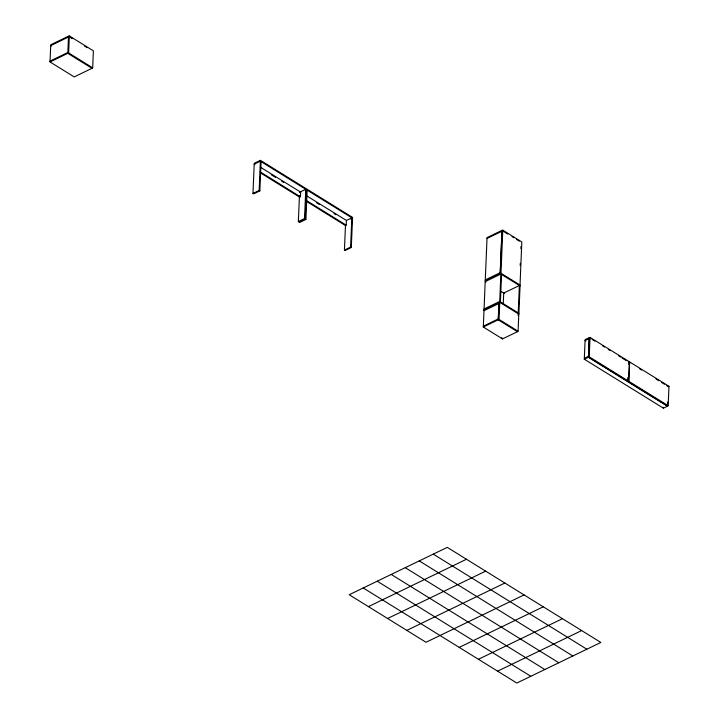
<?xml version="1.0" encoding="UTF-8"?>
<svg xmlns="http://www.w3.org/2000/svg" width="719" height="719" viewBox="0 0 719 719"><rect width="100%" height="100%" fill="white"/><g stroke="black" fill="none" stroke-linecap="round" stroke-linejoin="round"><path stroke-width="1.08" d="M50.015 61.942L50.734 44.767L68.53 36.166L67.811 53.341L92.005 68.314L74.201 76.915L50.015 61.942L68.638 52.936L92.67 67.82L93.38 50.833L69.348 35.95L68.602 36.309M68.638 52.936L69.348 35.95M261.069 161.622L259.847 190.886L253.663 193.878L252.971 193.447L254.238 163.33L260.413 160.346L352.562 217.399L351.303 247.516L345.12 250.5L344.428 250.068L345.479 225.137M259.847 190.886L259.155 190.463L260.413 160.346M307.148 190.149L305.917 219.412L299.742 222.396L298.358 221.542L299.446 195.523M300.515 195.892L300.668 192.126L260.323 167.15M305.917 219.412L304.532 218.558L305.764 189.286L299.58 192.27M306.456 189.717L305.224 218.989L299.05 221.973M306.995 201.688L345.462 225.505L346.199 225.146L346.396 220.436L306.995 196.044M351.303 247.516L350.611 247.084L351.834 217.812L346.54 220.374M517.455 330.857L517.419 331.702L502.5 338.901L483.303 327.019L487.051 237.594L501.97 230.386L507.749 234.061M498.941 302.636L498.222 319.811L517.419 331.702M500.154 273.553L501.97 230.386M498.303 319.766L499.013 302.78L499.75 302.42L499.04 319.407L483.303 327.019M500.235 273.508L502.042 230.529L502.779 230.17L521.823 241.961L520.026 284.94L519.28 285.299M499.22 312.756L499.363 309.44M499.678 302.277L500.9 273.202L520.098 285.084L518.875 314.167L499.678 302.277L484.022 309.844M501.404 260.808L501.494 258.561M502.779 230.17L500.981 273.148L485.244 280.761M500.406 301.863L501.556 274.469M503.255 304.02L503.713 293.064L519.37 285.506L518.219 312.891M502.5 338.901L501.844 337.624M518.102 315.371L518.138 314.527M520.188 265.536L520.286 263.298M520.898 248.72L520.987 246.482M517.347 331.558L518.084 331.198L518.794 314.212M584.295 359.203L585.113 339.629L589.229 337.642L588.412 357.217L667.502 406.181L663.385 408.176L584.295 359.203L589.229 356.813L590.047 337.418L589.301 337.777L588.493 357.172L627.885 381.555L628.631 381.196L629.44 361.81L590.047 337.418M589.14 356.795L589.229 354.557M628.038 379.731L628.136 377.502M628.757 364.416L628.855 362.268L629.592 361.909L668.985 386.292L668.176 405.687L667.43 406.037L628.038 381.654L628.217 377.34M668.176 405.687L628.783 381.295L629.592 361.909M663.385 408.176L663.421 407.322M667.583 404.222L667.681 401.984M68.494 37.011L50.698 45.612L51.391 46.034M67.847 52.496L50.051 61.088L50.743 61.519M91.924 68.179L92.67 67.82M252.971 193.447L259.155 190.463M299.931 192.485L300.668 192.126M298.358 221.542L304.532 218.558M350.764 219.097L352.526 218.243L260.377 161.191L254.202 164.175L254.894 164.606M344.428 250.068L350.611 247.084M487.015 238.438L501.934 231.23M500.19 272.708L485.28 279.916L485.972 280.338M484.058 308.999L499.714 301.432L518.911 313.322M483.986 310.689L498.905 303.481L499.597 303.912M483.339 326.174L498.258 318.966L518.084 331.198M628.694 362.169L629.44 361.81M628.038 381.654L628.783 381.295M668.248 386.651L668.985 386.292M368.416 606.62L466.469 559.256M387.613 618.502L485.667 571.138M406.81 630.392L504.864 583.028M524.061 594.91L426.008 642.274L349.218 594.73L447.272 547.375L600.85 642.453L516.808 683.05L363.23 587.962M459.216 647.397L543.258 606.8M478.414 659.278L562.456 618.682M497.611 671.169L581.653 630.572M512.027 236.614L513.851 237.746M516.593 239.445L519.334 241.144M520.062 285.928L500.864 274.047L485.208 281.605L485.9 282.037M592.088 339.413L594.946 341.174M602.576 345.902L604.481 347.079M608.292 349.434L610.197 350.62M618.771 355.932L620.677 357.109M622.133 358.107L626.393 360.65M628.298 361.828L630.204 363.005M639.739 368.91L641.645 370.087M655.935 378.94L658.793 380.711M661.651 382.481L664.518 384.243M666.423 385.429L668.328 386.606M589.886 338.91L589.194 338.487L585.077 340.473L585.769 340.905M500.748 291.231L504.405 293.496M628.631 381.196L588.448 356.363L584.322 358.359L585.014 358.781M70.39 37.316L72.251 38.466M84.348 45.962L87.143 47.688M70.453 37.451L72.304 38.601M271.297 174.762L275.53 177.386M281.749 181.233L283.646 182.41M316.567 202.794L319.389 204.538M334.002 213.579L335.899 214.756M260.125 171.859L300.47 196.835L299.733 197.195L260.323 172.794M306.797 200.745L346.199 225.146M433.269 554.133L586.848 649.221M419.258 560.901L572.836 655.989M405.246 567.668L558.825 662.756M391.244 574.436L544.822 669.515M377.232 581.204L530.811 676.282"/></g></svg>
